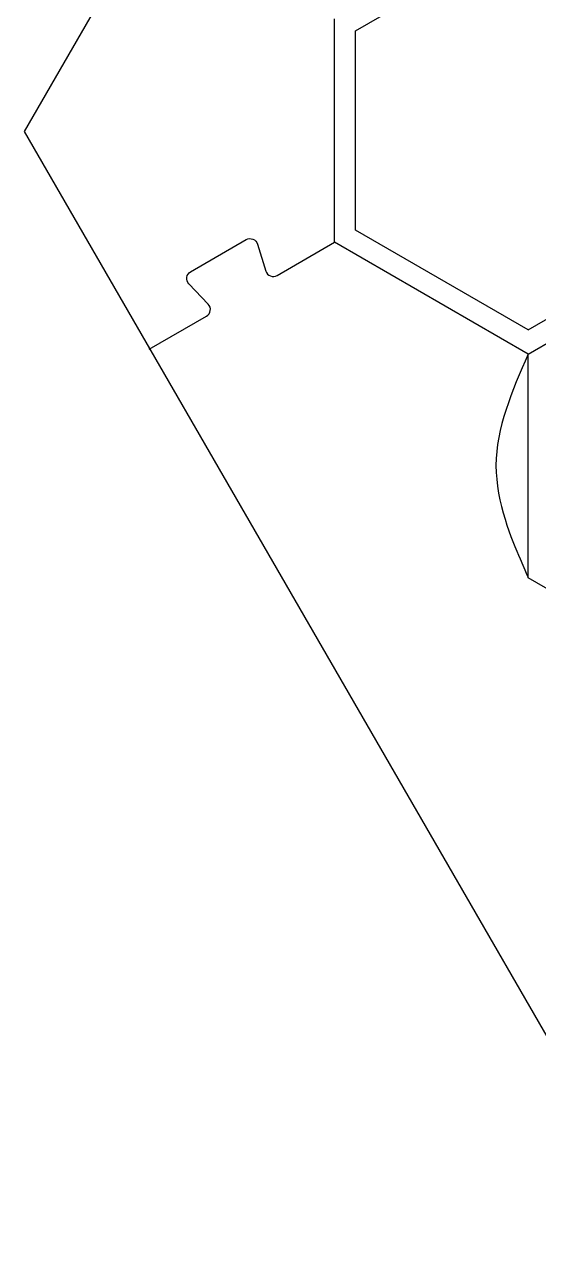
# Model space of a CAD drawing. Extents: x 0.1 to 20.7, y 0 to 17.9.
# Drawn here: x 0.05 to 4.2, y 0.03 to 9.85 of the extents above; entities that cross this region are included whole.
import ezdxf

# ---------------------------------------------------------------- set-up
doc = ezdxf.new("R2010")
doc.units = 0
doc.layers.add('Catan-Cuts&Scores', color=7, linetype='CONTINUOUS')

msp = doc.modelspace()

# ---------------------------------------------------------------- linework, layer by layer
at = {"layer": 'Catan-Cuts&Scores', "color": 1}
for points in [[(15.553303, 17.932221), (5.218721, 17.932225), (0.051425, 8.982221), (5.218713, 0.032228), (15.590346, 0.053614), (20.72059, 8.982217), (15.553303, 17.932221), (15.553303, 17.932221)], [(2.723772, 8.186043), (2.723772, 9.793953), (4.116264, 10.59791)], [(2.55376, 8.08789), (2.55376, 9.89211)], [(4.116264, 7.38209), (2.723772, 8.186043)], [(4.116264, 7.38209), (5.508756, 8.186043)], [(1.392768, 7.850374), (1.841047, 8.109189)], [(1.931953, 8.073689), (1.999897, 7.856094)], [(2.090807, 7.820603), (2.55376, 8.087886)], [(4.116264, 7.185779), (2.55376, 8.08789)], [(4.116264, 7.185779), (5.678768, 8.08789)], [(1.535251, 7.589036), (1.378792, 7.753114)], [(1.059575, 7.225217), (1.521272, 7.491779)], [(4.116264, 5.38156), (4.116264, 7.185779)], [(5.678768, 4.479449), (4.116264, 5.38156)]]:
    msp.add_lwpolyline(points, dxfattribs=at)
for points in [[(1.841047, 8.109189), (1.858047, 8.119004), (1.87674, 8.120417), (1.895028, 8.113279)], [(1.895028, 8.113279), (1.913319, 8.106133), (1.926107, 8.092429), (1.931953, 8.073689)], [(1.999897, 7.856094), (2.005749, 7.837354), (2.018536, 7.823646), (2.036822, 7.816508)], [(1.378792, 7.753114), (1.365114, 7.767457), (1.359335, 7.785524), (1.362154, 7.805142)], [(1.362154, 7.805142), (1.364976, 7.82476), (1.375607, 7.840464), (1.392768, 7.850374)], [(2.036822, 7.816508), (2.05511, 7.809367), (2.073803, 7.810783), (2.090807, 7.820603)], [(1.551882, 7.537013), (1.554701, 7.556631), (1.548929, 7.574693), (1.535251, 7.589036)], [(1.521272, 7.491779), (1.538433, 7.501689), (1.549063, 7.517393), (1.551882, 7.537013)], [(4.116264, 7.185775), (3.986536, 6.887311), (3.856807, 6.588846), (3.856807, 6.288146)], [(3.856807, 6.288146), (3.856807, 5.987438), (3.986536, 5.684496), (4.051401, 5.533028)], [(4.051401, 5.533028), (4.116268, 5.381556), (4.116268, 5.381556), (4.116268, 5.381556)]]:
    msp.add_open_spline(points, degree=3, dxfattribs=at)

doc.saveas('drawing.dxf')
